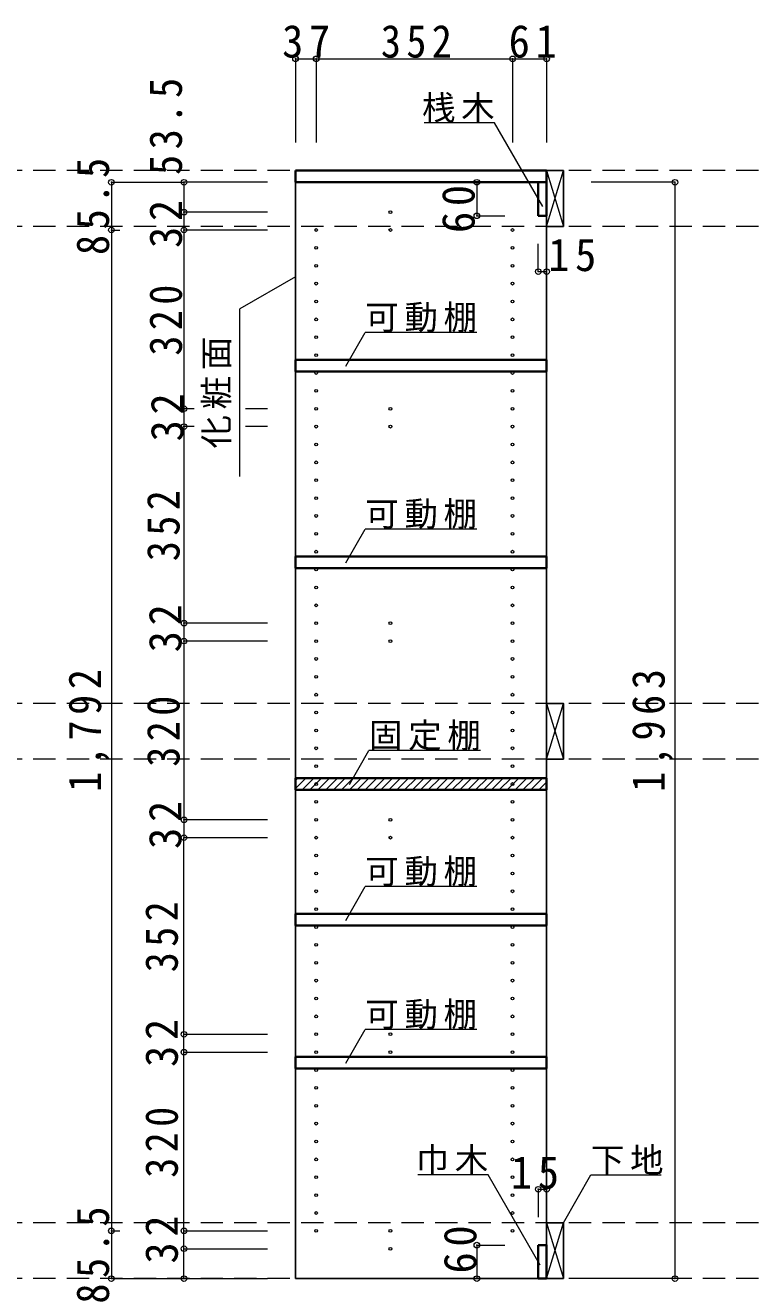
# Model space of a CAD drawing. Units: millimetres, scale not verified. Extents: x -3922 to 3878, y -2932 to 2722.
# Drawn here: x -791 to 522, y -1724 to 533 of the extents above; entities that cross this region are included whole.
import ezdxf

# ---------------------------------------------------------------- set-up
doc = ezdxf.new("R2010")
doc.units = ezdxf.units.MM
doc.header["$LTSCALE"] = 20
doc.header["$PDMODE"] = 32
doc.header["$PDSIZE"] = 10
doc.linetypes.add('DASHED2', pattern=[3, 2, -1])
for name, color, linetype, lineweight in [('0-2', 2, 'Continuous', 35), ('0-3_固定棚', 3, 'Continuous', 25), ('0-4_可動棚', 2, 'Continuous', 35), ('0-5_側板', 4, 'Continuous', 9), ('0-7_桟木・巾木', 2, 'Continuous', 35), ('0-8', 7, 'Continuous', 18), ('0-A_文字', 7, 'Continuous', 18), ('0-B_寸法', 7, 'Continuous', 9), ('0-C_ハッチ', 4, 'Continuous', 9)]:
    doc.layers.add(name, color=color, linetype=linetype, lineweight=lineweight)
doc.styles.add('ＭＳ ゴシック', font='')
doc.styles.get('ＭＳ ゴシック').set_extended_font_data('MS Gothic')

msp = doc.modelspace()

# ---------------------------------------------------------------- linework, layer by layer
at = {"layer": '0-2'}
for p, q in [((-306.67, 251.73), (-306.67, 272.73)), ((-306.67, 272.73), (143.33, 272.73)), ((143.33, 272.73), (143.33, 251.73)), ((143.33, 251.73), (-306.67, 251.73))]:
    msp.add_line(p, q, dxfattribs=at)
at = {"layer": '0-3_固定棚', "color": 2, "lineweight": 35}
for p, q in [((-306.67, -815.27), (143.33, -815.27)), ((143.33, -815.27), (143.33, -836.27))]:
    msp.add_line(p, q, dxfattribs=at)
msp.add_lwpolyline([(-306.67, -815.27), (-306.67, -836.27), (143.33, -836.27)], dxfattribs=at)
at = {"layer": '0-4_可動棚'}
for p, q in [((143.33, -66.27), (-306.67, -66.27)), ((-306.67, -87.27), (-306.67, -66.27)), ((143.33, -66.27), (143.33, -87.27)), ((143.33, -87.27), (-306.67, -87.27)), ((143.33, -418.27), (-306.67, -418.27)), ((-306.67, -439.27), (-306.67, -418.27)), ((143.33, -418.27), (143.33, -439.27)), ((143.33, -439.27), (-306.67, -439.27)), ((143.33, -1058.27), (-306.67, -1058.27)), ((-306.67, -1079.27), (-306.67, -1058.27)), ((143.33, -1058.27), (143.33, -1079.27)), ((143.33, -1079.27), (-306.67, -1079.27)), ((143.33, -1314.27), (-306.67, -1314.27)), ((-306.67, -1335.27), (-306.67, -1314.27)), ((143.33, -1314.27), (143.33, -1335.27)), ((143.33, -1335.27), (-306.67, -1335.27))]:
    msp.add_line(p, q, dxfattribs=at)
at = {"layer": '0-5_側板', "color": 3, "lineweight": 25}
for p, q in [((143.33, 251.73), (-306.67, 251.73)), ((-306.67, 251.73), (-306.67, -1711.27)), ((143.33, -1711.27), (143.33, 251.73)), ((-306.67, -1711.27), (143.33, -1711.27))]:
    msp.add_line(p, q, dxfattribs=at)
at = {"layer": '0-5_側板'}
for centre in [(-136.67, 198.23), (-269.67, 166.23), (-136.67, 166.23), (82.33, 166.23), (-269.67, 134.23), (82.33, 134.23), (-269.67, 102.23), (82.33, 102.23), (-269.67, 70.23), (82.33, 70.23), (-269.67, 38.23), (82.33, 38.23), (-269.67, 6.23), (82.33, 6.23), (-269.67, -25.77), (82.33, -25.77), (-269.67, -57.77), (82.33, -57.77), (-269.67, -89.77), (82.33, -89.77), (-269.67, -121.77), (82.33, -121.77), (-269.67, -153.77), (-136.67, -153.77), (82.33, -153.77), (-269.67, -185.77), (-136.67, -185.77), (82.33, -185.77), (-269.67, -217.77), (82.33, -217.77), (-269.67, -249.77), (82.33, -249.77), (-269.67, -281.77), (82.33, -281.77), (-269.67, -313.77), (82.33, -313.77), (-269.67, -345.77), (82.33, -345.77), (-269.67, -377.77), (82.33, -377.77), (-269.67, -409.77), (82.33, -409.77), (-269.67, -441.77), (82.33, -441.77), (-269.67, -473.77), (82.33, -473.77), (-269.67, -505.77), (82.33, -505.77), (-269.67, -537.77), (-136.67, -537.77), (82.33, -537.77), (-269.67, -569.77), (-136.67, -569.77), (82.33, -569.77), (-269.67, -601.77), (82.33, -601.77), (-269.67, -633.77), (82.33, -633.77), (-269.67, -665.77), (82.33, -665.77), (-269.67, -697.77), (82.33, -697.77), (-269.67, -729.77), (82.33, -729.77), (-269.67, -761.77), (82.33, -761.77), (-269.67, -793.77), (82.33, -793.77), (-269.67, -825.77), (82.33, -825.77), (-269.67, -857.77), (82.33, -857.77), (-269.67, -889.77), (-136.67, -889.77), (82.33, -889.77), (-269.67, -921.77), (-136.67, -921.77), (82.33, -921.77), (-269.67, -953.77), (82.33, -953.77), (-269.67, -985.77), (82.33, -985.77), (-269.67, -1017.77), (82.33, -1017.77), (-269.67, -1049.77), (82.33, -1049.77), (-269.67, -1081.77), (82.33, -1081.77), (-269.67, -1113.77), (82.33, -1113.77), (-269.67, -1145.77), (82.33, -1145.77), (-269.67, -1177.77), (82.33, -1177.77), (-269.67, -1209.77), (82.33, -1209.77), (-269.67, -1241.77), (82.33, -1241.77), (-269.67, -1273.77), (-136.67, -1273.77), (82.33, -1273.77), (-269.67, -1305.77), (-136.67, -1305.77), (82.33, -1305.77), (-269.67, -1337.77), (82.33, -1337.77), (-269.67, -1369.77), (82.33, -1369.77), (-269.67, -1401.77), (82.33, -1401.77), (-269.67, -1433.77), (82.33, -1433.77), (-269.67, -1465.77), (82.33, -1465.77), (-269.67, -1497.77), (82.33, -1497.77), (-269.67, -1529.77), (82.33, -1529.77), (-269.67, -1561.77), (82.33, -1561.77), (-269.67, -1593.77), (82.33, -1593.77), (-269.67, -1625.77), (-136.67, -1625.77), (82.33, -1625.77), (-136.67, -1657.77)]:
    msp.add_circle(centre, 2.5, dxfattribs=at)
at = {"layer": '0-7_桟木・巾木'}
for p, q in [((128.33, 191.73), (128.33, 251.73)), ((143.33, 251.73), (128.33, 251.73)), ((143.33, 251.73), (143.33, 191.73)), ((131.84, 191.73), (128.33, 191.73)), ((143.33, 191.73), (131.84, 191.73)), ((128.33, -1711.27), (128.33, -1651.27)), ((143.33, -1711.27), (128.33, -1711.27))]:
    msp.add_line(p, q, dxfattribs=at)
msp.add_lwpolyline([(128.33, -1651.27), (143.33, -1651.27), (143.33, -1711.27)], dxfattribs=at)
at = {"layer": '0-8'}
for p, q in [((143.33, 272.73), (173.33, 172.73)), ((143.33, 172.73), (173.33, 272.73)), ((143.33, -681.27), (173.33, -781.27)), ((143.33, -781.27), (173.33, -681.27)), ((143.33, -1611.27), (173.33, -1711.27)), ((143.33, -1711.27), (173.33, -1611.27))]:
    msp.add_line(p, q, dxfattribs=at)
at = {"layer": '0-8', "color": 3, "lineweight": 25}
for points in [[(173.33, 172.73), (173.33, 272.73), (143.33, 272.73), (143.33, 172.73)], [(173.33, -781.27), (173.33, -681.27), (143.33, -681.27), (143.33, -781.27)], [(173.33, -1711.27), (173.33, -1611.27), (143.33, -1611.27), (143.33, -1711.27)]]:
    msp.add_lwpolyline(points, close=True, dxfattribs=at)
at = {"layer": '0-A_文字'}
for p, q in [((-306.67, 82.66), (-406.67, 24.93)), ((-406.67, -275.07), (-406.67, 24.93)), ((-216.68, -77.79), (-181.67, -17.14)), ((18.33, -17.14), (-181.67, -17.14)), ((-216.68, -429.79), (-181.67, -369.14)), ((18.33, -369.14), (-181.67, -369.14)), ((-210.03, -826.33), (-175.01, -765.68)), ((24.99, -765.68), (-175.01, -765.68)), ((-216.68, -1069.79), (-181.67, -1009.14)), ((18.33, -1009.14), (-181.67, -1009.14)), ((-216.68, -1325.79), (-181.67, -1265.14)), ((18.33, -1265.14), (-181.67, -1265.14)), ((38.56, -1525.68), (-87.47, -1525.68)), ((131.93, -1687.41), (38.56, -1525.68))]:
    msp.add_line(p, q, dxfattribs=at)
for points in [[(136.66, 208.2), (49.99, 358.32), (-76.04, 358.32)], [(173.33, -1611.27), (222.75, -1525.68), (348.78, -1525.68)]]:
    msp.add_lwpolyline(points, dxfattribs=at)
at = {"layer": '0-B_寸法', "color": 4}
for p, q in [((-306.67, 472.73), (143.33, 472.73)), ((-306.67, 472.73), (-306.67, 322.73)), ((-269.67, 472.73), (-269.67, 322.73)), ((82.33, 472.73), (82.33, 322.73)), ((143.33, 472.73), (143.33, 322.73)), ((-636.67, 251.73), (-506.67, 251.73)), ((-636.67, 251.73), (-636.67, -1711.27)), ((-356.67, 251.73), (-506.67, 251.73)), ((-506.67, 251.73), (-506.67, 198.23)), ((18.33, 251.73), (68.33, 251.73)), ((18.33, 251.73), (18.33, 191.73)), ((373.33, 251.73), (223.33, 251.73)), ((373.33, 251.73), (373.33, -1711.27)), ((-356.67, 198.23), (-506.67, 198.23)), ((-506.67, 198.23), (-506.67, 166.23)), ((18.33, 191.73), (68.33, 191.73)), ((-636.67, 166.23), (-621.65, 166.23)), ((-356.67, 166.23), (-506.67, 166.23)), ((-506.67, 166.23), (-506.67, -153.77)), ((128.33, 91.73), (128.33, 141.73)), ((143.33, 91.73), (143.33, 141.73)), ((128.33, 91.73), (143.33, 91.73)), ((-488.17, -153.77), (-506.67, -153.77)), ((-506.67, -153.77), (-506.67, -185.77)), ((-356.67, -153.77), (-396.42, -153.77)), ((-488.17, -185.77), (-506.67, -185.77)), ((-506.67, -185.77), (-506.67, -537.77)), ((-356.67, -185.77), (-396.42, -185.77)), ((-356.67, -537.77), (-506.67, -537.77)), ((-506.67, -537.77), (-506.67, -569.77)), ((-356.67, -569.77), (-506.67, -569.77)), ((-506.67, -569.77), (-506.67, -889.77)), ((-356.67, -889.77), (-506.67, -889.77)), ((-506.67, -889.77), (-506.67, -921.77)), ((-506.67, -1273.77), (-506.67, -921.77)), ((-356.67, -921.77), (-506.67, -921.77)), ((-506.67, -1273.77), (-356.67, -1273.77)), ((-506.67, -1305.77), (-506.67, -1273.77)), ((-506.67, -1305.77), (-356.67, -1305.77)), ((-506.67, -1625.77), (-506.67, -1305.77)), ((128.33, -1551.27), (128.33, -1601.27)), ((128.33, -1551.27), (143.33, -1551.27)), ((143.33, -1551.27), (143.33, -1601.27)), ((-636.67, -1625.77), (-621.65, -1625.77)), ((-506.67, -1625.77), (-356.67, -1625.77)), ((-506.67, -1657.77), (-506.67, -1625.77)), ((-506.67, -1657.77), (-356.67, -1657.77)), ((-506.67, -1711.27), (-506.67, -1657.77)), ((18.33, -1651.27), (68.33, -1651.27)), ((18.33, -1651.27), (18.33, -1711.27)), ((-636.67, -1711.27), (-506.67, -1711.27)), ((-506.67, -1711.27), (-356.67, -1711.27)), ((18.33, -1711.27), (68.33, -1711.27)), ((373.33, -1711.27), (223.33, -1711.27))]:
    msp.add_line(p, q, dxfattribs=at)
at = {"layer": '0-B_寸法', "color": 4, "linetype": 'DASHED2'}
for p, q in [((2983.33, 272.73), (-3055.67, 272.73)), ((2983.33, 172.73), (-3055.67, 172.73)), ((2983.33, -681.27), (-3055.67, -681.27)), ((2983.33, -781.27), (-3055.67, -781.27)), ((2983.33, -1611.27), (-3055.67, -1611.27)), ((2983.33, -1711.27), (-3055.67, -1711.27))]:
    msp.add_line(p, q, dxfattribs=at)
at = {"layer": '0-B_寸法'}
for p in [(-306.67, 472.73), (-269.67, 472.73), (82.33, 472.73), (143.33, 472.73), (-636.67, 251.73), (-506.67, 251.73), (18.33, 251.73), (373.33, 251.73), (-506.67, 198.23), (18.33, 191.73), (-636.67, 166.23), (-506.67, 166.23), (128.33, 91.73), (143.33, 91.73), (-506.67, -153.77), (-506.67, -185.77), (-506.67, -537.77), (-506.67, -569.77), (-506.67, -889.77), (-506.67, -921.77), (-506.67, -1273.77), (-506.67, -1305.77), (128.33, -1551.27), (143.33, -1551.27), (-636.67, -1625.77), (-506.67, -1625.77), (18.33, -1651.27), (-506.67, -1657.77), (-636.67, -1711.27), (-506.67, -1711.27), (18.33, -1711.27), (373.33, -1711.27)]:
    msp.add_point(p, dxfattribs=at)
at = {"layer": '0-C_ハッチ'}
for p, q in [((-306.67, -819.65), (-302.28, -815.27)), ((-306.67, -833.79), (-288.14, -815.27)), ((-295, -836.27), (-274, -815.27)), ((-280.86, -836.27), (-259.86, -815.27)), ((-266.71, -836.27), (-245.71, -815.27)), ((-252.57, -836.27), (-231.57, -815.27)), ((-238.43, -836.27), (-217.43, -815.27)), ((-224.29, -836.27), (-203.29, -815.27)), ((-210.14, -836.27), (-189.14, -815.27)), ((-196, -836.27), (-175, -815.27)), ((-181.86, -836.27), (-160.86, -815.27)), ((-167.72, -836.27), (-146.72, -815.27)), ((-153.58, -836.27), (-132.58, -815.27)), ((-139.43, -836.27), (-118.43, -815.27)), ((-125.29, -836.27), (-104.29, -815.27)), ((-111.15, -836.27), (-90.15, -815.27)), ((-97.01, -836.27), (-76.01, -815.27)), ((-82.87, -836.27), (-61.87, -815.27)), ((-68.72, -836.27), (-47.72, -815.27)), ((-54.58, -836.27), (-33.58, -815.27)), ((-40.44, -836.27), (-19.44, -815.27)), ((-26.3, -836.27), (-5.3, -815.27)), ((-12.15, -836.27), (8.85, -815.27)), ((1.99, -836.27), (22.99, -815.27)), ((16.13, -836.27), (37.13, -815.27)), ((30.27, -836.27), (51.27, -815.27)), ((44.41, -836.27), (65.41, -815.27)), ((58.56, -836.27), (79.56, -815.27)), ((72.7, -836.27), (93.7, -815.27)), ((86.84, -836.27), (107.84, -815.27)), ((100.98, -836.27), (121.98, -815.27)), ((115.12, -836.27), (136.12, -815.27)), ((129.27, -836.27), (143.33, -822.2))]:
    msp.add_line(p, q, dxfattribs=at)

# ---------------------------------------------------------------- texts
at = {"layer": '0-A_文字', "char_height": 43.99, "attachment_point": 7, "style": 'ＭＳ ゴシック'}
for s, insert in [('\\T1.17;桟木', (-80.01, 358.32)), ('\\T1.17;可動棚', (-181.67, -17.14)), ('\\T1.17;可動棚', (-181.67, -369.14)), ('\\T1.17;固定棚', (-175.01, -765.68)), ('\\T1.17;可動棚', (-181.67, -1009.14)), ('\\T1.17;可動棚', (-181.67, -1265.14)), ('\\T1.17;巾木', (-91.44, -1525.68)), ('\\T1.17;下地', (222.75, -1525.68))]:
    msp.add_mtext(s, dxfattribs=dict(at, insert=insert))
at = {"layer": '0-A_文字', "insert": (-421.67, -225.07), "char_height": 43.99, "attachment_point": 7, "rotation": 90, "style": 'ＭＳ ゴシック'}
msp.add_mtext('\\T1.17;化粧面', dxfattribs=at)
at = {"layer": '0-B_寸法', "char_height": 58.65, "attachment_point": 7, "style": 'ＭＳ ゴシック'}
for s, insert in [('\\T1.27;\\W0.95;37', (-330.67, 473.94)), ('\\T1.27;\\W0.9;352', (-153.67, 473.94)), ('\\T1.27;\\W0.95;61', (75.33, 473.94)), ('\\T1.27;\\W0.95;15', (146.23, 91.73)), ('\\T1.27;\\W0.95;15', (79.49, -1551.27))]:
    msp.add_mtext(s, dxfattribs=dict(at, insert=insert))
at = {"layer": '0-B_寸法', "char_height": 58.65, "attachment_point": 7, "rotation": 90, "style": 'ＭＳ ゴシック'}
for s, insert in [('\\T1.28;\\W0.9;53.5', (-509.28, 264.81)), ('\\T1.28;\\W0.9;85.5', (-639.99, 121.48)), ('\\T1.27;\\W0.95;60', (15.13, 160.86)), ('\\T1.27;\\W0.95;32', (-509.28, 134.1)), ('\\T1.27;\\W0.9;320', (-509.28, -58.77)), ('\\T1.27;\\W0.95;32', (-506.67, -212.27)), ('\\T1.27;\\W0.9;352', (-513.58, -426.77)), ('\\T1.27;\\W0.95;32', (-510.18, -589.89)), ('\\T1.28;\\W0.9;1,792', (-639.99, -839.77)), ('\\T1.28;\\W0.9;1,963', (370.01, -839.77)), ('\\T1.27;\\W0.9;320', (-513.58, -794.77)), ('\\T1.27;\\W0.95;32', (-510.18, -941.89)), ('\\T1.27;\\W0.9;352', (-516.67, -1162.77)), ('\\T1.27;\\W0.95;32', (-516.67, -1332.27)), ('\\T1.27;\\W0.9;320', (-516.67, -1530.77)), ('\\T1.28;\\W0.9;85.5', (-639.99, -1756.02)), ('\\T1.27;\\W0.95;32', (-516.67, -1684.27)), ('\\T1.27;\\W0.95;60', (18.33, -1702.05))]:
    msp.add_mtext(s, dxfattribs=dict(at, insert=insert))

doc.saveas('drawing.dxf')
